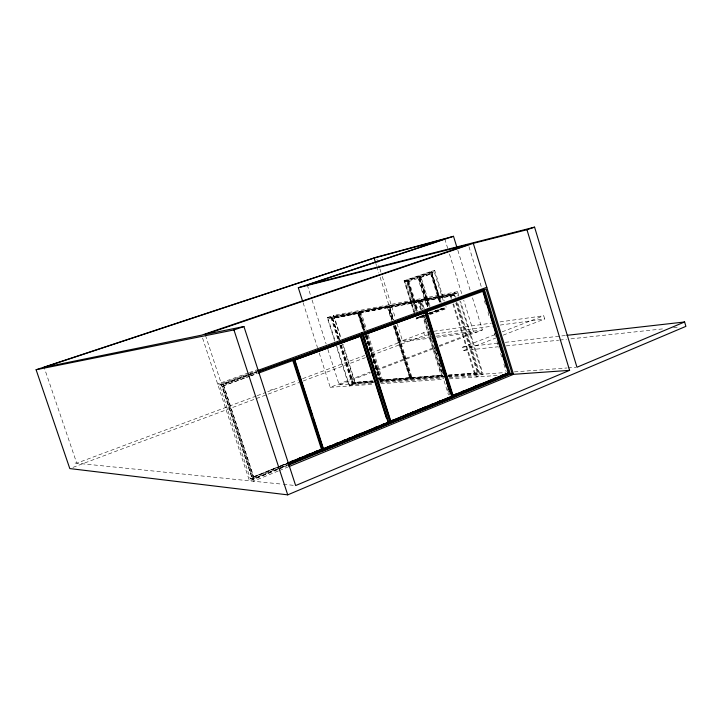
<?xml version="1.0" encoding="UTF-8"?>
<svg xmlns="http://www.w3.org/2000/svg" width="722" height="722" viewBox="0 0 722 722"><rect width="100%" height="100%" fill="white"/><g stroke="black" fill="none" stroke-linecap="round" stroke-linejoin="round"><path stroke-width="0.54" stroke-dasharray="3.61 2.71" d="M278.313 470.961L253.341 481.222L205.165 334.43M279.36 470.536L287.681 467.116M249.415 376.261L223.206 385.81L253.142 477.025L279.233 466.358M280.28 465.925L286.535 463.362M253.485 477.062L279.197 466.538M280.226 466.114L287.428 463.172M253.142 477.025L286.751 463.614M247.059 375.007L219.524 385.007L250.335 478.83L286.833 463.894M279.197 467.991L252.267 479.02L221.356 384.844L257.285 371.776M280.235 467.567L287.491 464.598M276.914 469.264L252.944 479.092L221.997 384.781L256.906 372.083M280.948 467.612L287.338 464.995M277.528 469.318L249.46 480.825L202.313 337.282M278.575 468.894L286.887 465.482M250.335 478.83L254.216 479.218L287.555 465.546M457.008 302.762L478.686 372.732L477.486 373.211L455.799 303.204M449.283 377.651L475.139 375.774L481.998 373.012L459.887 301.561M430.104 333.772L443.118 375.44L441.954 375.9L422.921 314.963M442.839 376.658L441.683 377.119L422.271 314.991M366.144 335.522L380.313 380.241L409.663 377.994L410.782 377.561L394.392 325.478M394.402 325.712L410.827 377.904L443.164 375.07M494.895 334.674L462.703 347.165L463.741 350.513L495.906 337.977M503.171 335.143L544.686 318.971L543.702 315.749L499.263 322.021M502.16 331.858L543.702 315.749M380.313 380.241L410.782 377.561M445.284 376.108L380.115 381.342L444.129 376.568M379.943 381.748L381.026 381.324L366.514 335.495M340.279 345.26L352.237 382.75L372.317 380.891M355.233 382.597L349.204 384.916L373.942 383.12M319.25 353.049L330.234 387.299L370.025 372.074M376.306 369.664L433.895 347.625M439.129 345.621L473.686 332.4L463.723 300.19M327.86 349.403L339.187 384.817L370.567 372.805M376.839 370.395L434.355 348.356M439.59 346.352L482.404 329.954L472.107 296.58M397.073 323.528L402.452 340.64L423.715 332.689L429.274 331.903M256.157 396.071L76.749 463.199L44.105 367.29M257.203 395.674L265.651 392.515M267.763 391.721L297.374 380.647M302.644 378.671L364.736 355.441M371.054 353.076L400.52 342.048L395.169 325.044M72.967 467.378L298.926 382.579M303.15 380.999L365.449 357.616M371.785 355.242L424.572 335.432L430.132 334.665M423.769 316.841L416.016 318.943L424.274 315.92M429.978 314.566L446.557 308.493L445.898 306.381M250.462 375.873L256.752 373.581M223.531 385.783L249.749 376.225M250.796 375.837L257.429 373.509M423.895 315.009L416.531 317.698L424.365 315.559M429.148 313.086L441.765 308.474L445.465 307.834L428.579 314.016M442.396 308.366L428.913 313.294L429.509 313.195M417.749 317.5L424.049 315.189M428.245 313.655L443.001 308.258M418.336 317.4L424.635 315.099M428.832 313.556L431.991 312.409L431.395 312.509M429.437 314.034L442.848 309.124L446.557 308.493M416.269 318.907L424.527 315.884M429.689 313.989L443.109 309.079M248.305 372.931L217.674 384.05L221.329 383.707L248.855 373.707M249.361 372.552L256.752 369.872M249.884 373.328L256.265 371.018M248.115 374.619L256.59 371.541M219.524 385.007L223.197 384.673L256.978 372.381M457.243 293.033L334.142 316.426L328.032 318.564L450.266 295.551L457.243 293.033L458.235 296.228M453.461 295.659L454.68 295.226L455.347 297.374M334.728 341.118L327.228 317.626L450.573 294.17L457.549 291.652L458.876 295.939M420.601 309.639L417.921 301.065L419.103 300.65L421.838 309.404M424.202 308.565L421.531 299.991L420.348 300.406L423.029 308.989M421.251 309.621L418.913 302.13L421.269 301.291L423.606 308.763M392.389 319.097L388.707 307.41L387.57 307.816L391.586 320.577M392.398 319.314L388.707 307.599L421.269 301.291M421.531 299.991L358.202 312.184L363.933 330.27M337.752 338.925L330.938 317.545L359.078 312.039L364.818 330.162M338.23 338.835L331.741 318.492L358.906 313.213L364.303 330.252M364.457 330.198L359.06 313.158L388.707 307.41M331.741 318.492L358.906 313.213M327.228 317.626L333.817 315.397L341.289 338.844M414.022 312.581L404.067 280.768L431.377 271.337L441.151 302.789M404.067 280.768L434.779 270.56L444.265 301.119M414.861 312.364L405.186 281.436L431.242 272.483L440.429 302.031M405.186 281.436L434.265 271.797L443.488 301.48M427.857 306.552L418.94 277.97L430.944 273.837M417.018 311.778L407.695 281.959L431.242 273.773L440.095 302.229M434.779 270.56L431.124 271.4L440.898 302.834M434.265 271.797L430.619 272.618L439.788 302.283M431.242 273.773L430.655 273.909L439.49 302.337M418.94 277.97L420.123 277.708L429.048 306.345M407.695 281.959L408.273 281.824L417.271 310.604M457.549 291.652L333.338 315.487L340.811 338.916M417.921 301.065L453.759 294.287L454.427 296.426M359.06 313.158L388.138 307.608L391.82 319.305M388.707 307.599L454.68 295.226M418.913 302.13L454.066 295.442M433.714 331.281L491.483 323.122M435.7 333.907L492.413 326.136M500.202 325.071L544.686 318.971M402.452 340.64L431.323 336.777M435.763 336.19L482.404 329.954M397.669 342.427L431.557 337.959M437.108 337.228L477.242 331.93M462.703 347.165L497.44 343.221M505.292 342.327L565.813 335.459M463.741 350.513L498.342 346.75M506.158 345.901L558.629 340.197M559.749 340.071L566.445 339.349M570.912 338.862L664.691 328.672M673.617 327.698L679.203 327.093M223.206 385.81L223.856 385.747L253.819 477.089M380.855 380.025L410.222 377.777L393.833 325.685M411.387 377.687L442.586 375.296M410.827 377.904L443.118 375.44M448.678 375.016L478.686 372.732M372.904 381.017L352.76 382.552L340.811 345.071M448.091 375.25L478.081 372.967M352.237 382.75L372.787 381.261M380.476 380.684L442.938 375.963M448.515 375.539L481.998 373.012M353.275 383.346L373.427 381.839M448.425 376.243L479.769 373.906L457.631 302.392M373.22 381.902L353.121 383.4L340.865 344.945M270.732 389.88L273.169 389.7M339.187 384.817L374.158 382.236M379.772 381.821L442.658 377.173M448.272 376.758L505.445 372.534M514.38 371.875L566.905 367.985M568.024 367.904L575.849 367.327M379.564 382.714L443.66 378.057M330.234 387.299L373.59 384.23M380.927 383.707L443.877 379.249M449.328 378.87L498.731 375.368M75.079 463.028L282.248 484.173M283.367 484.291L294.531 485.428M223.197 384.673L254.216 479.218M303.123 302.744L317.536 347.697M342.508 344.241L355.062 383.644L349.042 385.972L336.434 346.461M332.806 318.113L339.638 339.52M341.344 344.872L353.284 382.344M339.159 339.602L332.003 317.175L454.986 293.845L455.97 297.049M339.105 339.719L332.273 318.303L358.356 313.411L363.753 330.45M339.8 345.333L352.074 383.806M327.698 317.536L334.864 339.981M336.912 346.389L349.529 385.936L355.549 383.608L342.986 344.168M307.265 285.01L310.695 295.74M312.066 300.036L326.145 344.033M365.621 335.595L379.781 380.277M365.44 335.775L379.276 379.447M357.977 312.436L363.726 330.559M365.413 335.892L379.267 379.61M357.796 313.61L363.202 330.649M378.057 377.525L379.068 380.72M360.765 311.363L366.496 329.449M368.184 334.773L382.669 380.521M360.161 312.77L365.558 329.801M367.245 335.116L381.397 379.817M359.303 311.796L365.007 329.999M366.695 335.324L381.207 380.918M365.991 335.577L380.16 380.295M376.902 259.36L379.591 267.916M379.925 268.981L380.936 272.194M382.281 276.472L395.394 318.176M389.546 304.702L389.898 305.83M389.844 307.193L393.869 319.972M395.539 325.297L411.955 377.471M375.783 263.404L376.451 265.525M376.785 266.589L378.788 272.97M380.124 277.221L393.499 319.729M392.967 319.115L388.923 306.173L387.786 306.579L391.811 319.368M394.961 325.351L411.72 378.626L410.592 379.068L393.824 325.766M393.264 325.893L409.663 377.994M429.996 306.029L420.727 276.273L420.141 276.4L429.734 307.193M419.825 277.771L428.751 306.39M419.536 277.844L428.453 306.453M419.238 277.907L428.155 306.498M427.514 306.823L418.237 277.058L417.65 277.194L426.928 306.922M448.858 392.091L449.526 394.239M425.637 319.016L426.973 323.285M429.31 330.775L431.314 337.192M434.653 347.878L435.989 352.155M436.323 353.229L437.658 357.507M439.328 362.85L442.333 372.471M447.342 388.517L449.346 394.925M420.096 301.715L422.424 309.187M424.762 316.669L428.769 329.494M423.444 314.566L448.488 394.97M408.742 280.641L418.128 310.668M407.623 279.965L417.289 310.893M407.984 281.887L416.973 310.659M423.715 332.689L424.572 335.432M406.964 281.038L416.323 310.983M415.746 311.083L406.387 281.174L431.837 272.347L441.034 301.922M404.311 280.705L414.275 312.536M456.069 301.904L478.578 374.393M450.573 294.17L451.909 298.475M453.569 303.845L476.231 376.956L483.09 374.186L460.537 301.3M450.266 295.551L451.268 298.755M452.92 304.106L475.139 375.774M484.381 300.695L485.707 305M488.018 312.527L489.011 315.749M494.308 332.959L495.635 337.264M496.962 341.56L498.947 348.013M500.599 353.392L501.925 357.697M503.911 364.15L506.221 371.677M457.829 250.29L470.446 291.201M444.806 238.982L447.793 248.648M449.454 254.018L462.071 294.82M468.984 246.743L481.745 288.24"/><path stroke-width="1.08" d="M456.827 247.059L453.506 236.302L376.225 257.222L36.1 369.745L69.799 468.569L287.726 494.859L685.9 326.362L684.609 321.976L566.932 335.333M526.961 229.74L569.595 370.35L295.65 485.545L243.928 326.524L205.165 334.43L473.298 243.359L526.961 229.74L534.569 227.141L576.968 367.245L684.609 321.976M288.728 466.683L513.532 374.321L473.298 243.359M454.318 394.699L456.376 393.86M461.529 391.748L464.616 390.485M473.894 386.694L475.951 385.855M478.009 385.007L480.067 384.167M493.46 378.689L496.546 377.425M501.7 375.323L503.757 374.483M290.713 461.656L293.845 460.374M299.061 458.244L301.146 457.387M306.372 455.257L309.503 453.976M314.72 451.837L316.805 450.988M452.694 395.521L508.784 372.732L483.659 291.029L482.774 291.192L489.381 312.671M287.428 463.172L321.371 449.283M452.089 395.927L508.784 372.732M287.78 463.19L321.741 449.301M322.77 448.876L324.837 448.037M326.895 447.189L329.99 445.925M335.143 443.822L337.201 442.974M342.354 440.871L345.441 439.599M347.508 438.759L349.565 437.92M354.719 435.808L356.776 434.969M358.843 434.121L360.901 433.281M374.294 427.794L377.389 426.531M382.543 424.428L384.6 423.579M393.192 420.069L390.088 421.341L452.053 396.297L425.827 312.292L424.996 312.436L438.092 354.385M405.62 414.979L408.724 413.715M410.8 412.867L412.867 412.018M418.047 409.897L420.114 409.049M422.19 408.201L425.294 406.928M430.474 404.816L432.541 403.968M437.722 401.847L440.826 400.575M360.702 335.956L388.102 422.316L323.528 448.903L388.508 422.307L361.09 335.892L294.513 360.079M288.52 464.174L322.707 450.167M450.519 397.75L507.277 374.501M288.204 464.643L372.805 429.969M374.817 429.139L400.945 418.435M402.84 417.659L429.085 406.901M430.899 406.152L445.447 400.187M446.801 399.636L510.382 373.581M322.707 450.835L453.596 397.172L426.558 310.523L293.114 359.078L322.707 450.835L321.958 450.808L292.392 359.177M288.592 465.112L512.069 373.454L486.114 288.99L258.034 371.992M258.476 373.13L293.791 360.17M425.926 312.075L483.659 291.029M363.139 335.062L425.411 312.364L451.62 396.315L390.494 421.332L365.837 343.582M361.09 335.892L294.874 360.034L323.528 448.903M425.827 312.292L363.536 335.008L390.9 421.332M257.294 370.639L486.79 287.284M257.962 371.704L291.814 359.385M426.458 310.379L484.336 289.323L510.246 373.59M36.1 369.745L233.955 329.936L243.928 326.524M298.321 287.753L444.806 238.982L374.113 258.088L44.105 367.29L201.609 335.152L468.334 244.623L298.321 287.753L302.78 301.67M453.506 236.302L307.265 285.01L534.569 227.141M509.344 373.653L512.069 373.454M511.104 374.492L569.595 370.35M451.187 396.342L452.053 396.297M452.73 397.208L453.596 397.172M387.696 422.316L388.508 422.307M389.32 423.191L390.133 423.191L361.875 334.06M323.745 449.743L324.494 449.77M233.955 329.936L287.726 494.859M294.856 361.153L312.455 415.719M313.14 417.857L322.806 447.82M363.473 336.127L365.17 341.452M362.101 332.571L362.543 333.961M360.648 337.075L386.342 418.056M374.113 258.088L375.449 262.339M426.124 310.821L453.208 397.596M439.427 358.69L449.842 392.037M424.87 312.455L426.549 317.833M428.57 324.286L431.585 333.961M432.261 336.118L436.62 350.098M439.31 358.699L440.989 364.078M443.001 370.53L446.025 380.214M446.701 382.362L449.048 389.889M483.217 291.11L508.333 372.76M490.698 316.958L501.6 352.39M502.259 354.538L506.23 367.426"/></g></svg>
